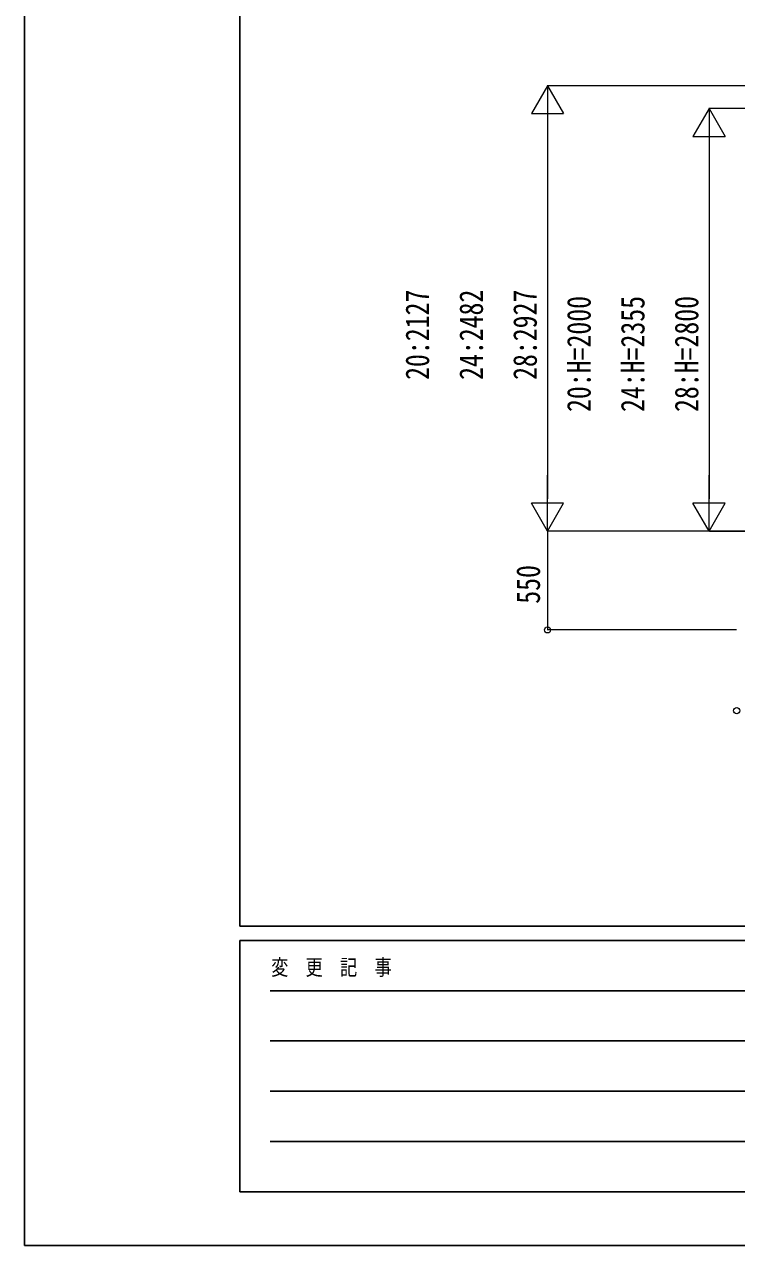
# Model space of a CAD drawing. Units: millimetres, scale not verified. Extents: x -16820 to 16820, y -11880 to 11880.
# Drawn here: x -16820 to -12852, y -11880 to -5076 of the extents above; entities that cross this region are included whole.
import ezdxf
from ezdxf.enums import TextEntityAlignment as Align

# ---------------------------------------------------------------- set-up
doc = ezdxf.new("R2010")
doc.units = ezdxf.units.MM
doc.header["$LTSCALE"] = 40
doc.layers.add('0-5_YKK_A1', color=120, linetype='Continuous', lineweight=18)
doc.layers.add('0-6_YKK_D', color=200, linetype='Continuous', lineweight=18)
doc.layers.add('0-7_YKK_ZWAK', color=134, linetype='Continuous')
doc.styles.add('ＭＳ ゴシック', font='')
doc.styles.get('ＭＳ ゴシック').set_extended_font_data('MS Gothic')

msp = doc.modelspace()

# ---------------------------------------------------------------- linework, layer by layer
at = {"layer": '0-5_YKK_A1'}
msp.add_line((-13003.39, -7899.62), (-12545.32, -7899.62), dxfattribs=at)
at = {"layer": '0-6_YKK_D'}
for p, q in [((-13905.32, -5417.62), (-13995.32, -5573.5)), ((-12706.17, -5417.62), (-13906.32, -5417.62)), ((-13905.32, -5417.62), (-13815.32, -5573.5)), ((-13905.32, -5417.62), (-13905.32, -5729.39)), ((-13995.32, -5573.5), (-13815.32, -5573.5)), ((-13005.32, -5544.7), (-13095.32, -5700.58)), ((-12706.17, -5544.7), (-13006.32, -5544.7)), ((-13005.32, -5544.7), (-12915.32, -5700.58)), ((-13005.32, -5544.7), (-13005.32, -5856.46)), ((-13905.32, -5597.62), (-13905.32, -7719.62)), ((-13095.32, -5700.58), (-12915.32, -5700.58)), ((-13005.32, -5724.7), (-13005.32, -7719.62)), ((-13905.32, -7899.62), (-13905.32, -7587.85)), ((-13005.32, -7899.62), (-13005.32, -7587.85)), ((-13905.32, -7899.62), (-13995.32, -7743.73)), ((-13815.32, -7743.73), (-13995.32, -7743.73)), ((-13905.32, -7899.62), (-13815.32, -7743.73)), ((-13005.32, -7899.62), (-13095.32, -7743.73)), ((-12915.32, -7743.73), (-13095.32, -7743.73)), ((-13005.32, -7899.62), (-12915.32, -7743.73)), ((-12706.17, -7899.62), (-13906.32, -7899.62)), ((-12852.32, -7899.62), (-13906.32, -7899.62)), ((-13905.32, -7899.62), (-13905.32, -8450)), ((-12706.17, -7899.62), (-13006.32, -7899.62)), ((-12852.32, -8450), (-13906.32, -8450))]:
    msp.add_line(p, q, dxfattribs=at)
for centre in [(-13905.32, -8450), (-12851.32, -8900)]:
    msp.add_circle(centre, 17, dxfattribs=at)
at = {"layer": '0-7_YKK_ZWAK'}
for p, q in [((-15619.92, -10100), (-15619.92, 11100)), ((15580.08, -10100), (-15619.92, -10100)), ((-5219.92, -10180), (-15619.92, -10180)), ((-15619.92, -11580), (-15619.92, -10180)), ((-15449.92, -10460), (-5419.92, -10460)), ((-15449.92, -10740), (-5419.92, -10740)), ((-15449.92, -11020), (-5419.92, -11020)), ((-15449.92, -11300), (-5419.92, -11300)), ((-15619.92, -11580), (-5219.92, -11580))]:
    msp.add_line(p, q, dxfattribs=at)
msp.add_lwpolyline([(-16820, -11880), (16820, -11880), (16820, 11880), (-16820, 11880)], close=True, dxfattribs=at)

# ---------------------------------------------------------------- texts
at = {"layer": '0-6_YKK_D', "style": 'ＭＳ ゴシック', "width": 0.8}
for s, p in [('20:2127', (-14525.32, -7057.02)), ('24:2482', (-14225.32, -7057.02)), ('28:2927', (-13925.32, -7057.02)), ('20:H=2000', (-13625.32, -7235.76)), ('24:H=2355', (-13325.32, -7235.76)), ('28:H=2800', (-13025.32, -7235.76)), ('550', (-13907.54, -8304.01))]:
    msp.add_text(s, height=132, rotation=90, dxfattribs=at).set_placement(p, align=Align.BOTTOM_LEFT)
at = {"layer": '0-7_YKK_ZWAK', "style": 'ＭＳ ゴシック', "width": 0.8}
msp.add_text('変  更  記  事', height=87.98, dxfattribs=at).set_placement((-15445.24, -10400), align=Align.BOTTOM_LEFT)

doc.saveas('drawing.dxf')
